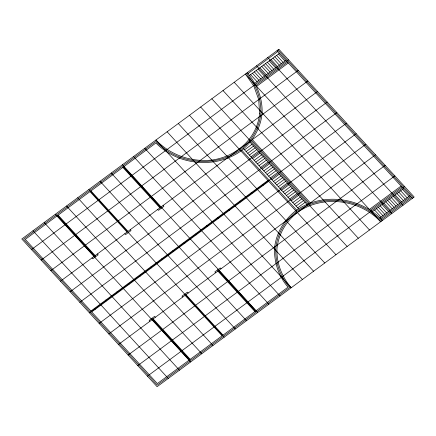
<?xml version="1.0" encoding="UTF-8"?>
<svg xmlns="http://www.w3.org/2000/svg" width="436" height="436" viewBox="0 0 436 436"><rect width="100%" height="100%" fill="white"/><g stroke="black" fill="none" stroke-linecap="round" stroke-linejoin="round"><path stroke-width="0.65" d="M247.91 73.635L277.846 51.546M249.278 75.575L279.454 53.306M254.738 83.331L285.896 60.342M31.463 249.545L288.567 59.846M256.09 85.282L287.509 62.097M256.51 86.448L288.316 62.98M41.126 260.096L298.229 70.398M50.794 270.647L307.892 80.949M60.457 281.198L317.561 91.5M244.52 149.81L251.975 144.311M246.133 151.565L253.583 146.071M247.741 153.325L255.196 147.826M249.354 155.085L256.804 149.586M250.962 156.84L258.417 151.341M70.12 291.749L327.223 102.046M252.575 158.6L260.025 153.101M254.183 160.361L261.638 154.862M255.796 162.116L263.246 156.617M257.404 163.876L264.859 158.377M259.017 165.636L266.467 160.137M260.63 167.391L268.08 161.892M79.783 302.301L336.886 112.597M262.238 169.152L269.688 163.653M263.851 170.912L271.301 165.413M265.459 172.667L272.914 167.168M267.072 174.427L274.522 168.928M268.68 176.188L276.135 170.689M270.293 177.943L277.743 172.443M90.911 311.037L267.9 180.444M89.451 312.852L346.549 123.148M91.713 311.914L268.707 181.327M271.901 179.703L279.356 174.204M273.514 181.458L280.964 175.964M275.121 183.218L282.577 177.719M276.735 184.978L284.185 179.479M278.348 186.733L285.798 181.24M279.956 188.494L287.406 182.995M99.114 323.403L356.217 133.699M281.569 190.254L289.019 184.755M283.177 192.009L290.632 186.51M284.79 193.769L292.24 188.27M286.398 195.53L293.853 190.031M288.011 197.285L295.461 191.786M289.618 199.045L297.074 193.546M108.777 333.954L365.88 144.251M291.232 200.805L298.682 195.306M292.839 202.56L300.295 197.061M294.453 204.321L301.903 198.821M296.06 206.081L303.516 200.582M297.674 207.836L305.124 202.337M118.439 344.5L375.543 154.802M128.108 355.051L385.206 165.353M137.771 365.602L394.874 175.904M369.259 209.536L401.06 186.068M370.447 210.13L401.867 186.951M147.433 376.154L404.537 186.455M372.322 211.7L403.48 188.706M379.745 218.005L409.922 195.742M380.672 218.796L410.728 196.62M381.598 219.586L411.53 197.503M382.53 220.376C360.539 196.936 322.128 191.922 295.684 210.779C284.005 219.902 276.19 233.162 274.544 247.953C274.01 262.221 278.626 276.337 288.011 287.166L157.352 383.571L25.272 239.38L155.935 142.975C177.681 165.353 215.406 169.195 240.923 150.992C252.597 141.864 260.417 128.609 262.063 113.812C262.799 98.645 257.115 84.061 247.228 72.665M381.598 221.063C360.049 198.091 322.406 193.175 296.491 211.656C285.046 220.6 277.383 233.592 275.77 248.089C275.154 262.505 280.179 276.566 289.624 287.449L157.227 385.141L23.539 239.19L155.935 141.498C177.289 163.947 214.741 168.252 240.116 150.109C251.561 141.166 259.224 128.173 260.832 113.682C261.556 98.814 255.981 84.524 246.296 73.352M277.972 49.982L413.268 197.693M277.04 50.669L412.336 198.38M278.522 53.993L284.964 61.029M402.548 189.393L408.99 196.429M276.658 55.367L283.1 62.403M400.684 190.772L407.126 197.802M274.794 56.745L281.242 63.776M398.82 192.145L405.262 199.176M272.936 58.119L279.378 65.155M396.956 193.519L403.398 200.555M271.072 59.492L277.514 66.528M395.092 194.892L401.54 201.928M267.726 57.541L403.022 205.252M269.208 60.866L275.65 67.902M393.234 196.271L399.676 203.301M267.344 62.244L273.786 69.275M391.37 197.644L397.812 204.675M265.48 63.618L271.922 70.648M389.506 199.018L395.948 206.054M263.617 64.991L270.064 72.027M387.642 200.391L394.084 207.427M261.758 66.365L268.2 73.401M385.778 201.764L392.22 208.8M259.894 67.743L266.336 74.774M383.914 203.143L390.356 210.174M256.542 65.792L391.844 213.498M258.03 69.117L264.472 76.147M382.05 204.517L388.498 211.553M256.166 70.49L262.608 77.526M380.192 205.89L386.634 212.926M254.302 71.864L260.744 78.9M378.328 207.264L384.77 214.299M252.439 73.237L258.88 80.273M376.464 208.642L382.906 215.673M250.575 74.616L257.022 81.646M374.6 210.016L381.042 217.046M234.187 82.284L369.488 229.995M223.009 90.535L358.31 238.241M252.237 139.487L310.448 203.04M251.637 140.539L309.184 203.361M211.831 98.781L347.132 246.493M250.002 142.158L307.097 204.489M243.397 148.583L298.796 209.062M241.746 150.186L296.72 210.207M200.653 107.027L335.954 254.738M262.309 184.57L263.115 185.447M189.475 115.278L324.771 262.99M251.131 192.816L251.937 193.698M178.297 123.524L313.593 271.236M239.953 201.067L240.759 201.944M167.119 131.776L302.415 279.481M228.775 209.313L229.581 210.19M217.597 217.559L218.403 218.441M144.763 148.267L280.059 295.979M206.419 225.81L207.225 226.687M133.585 156.519L268.881 304.224M195.241 234.056L196.047 234.933M163.064 205.492L163.871 206.37L158.47 210.354L157.663 209.476M221.052 268.794L220.245 267.917L214.839 271.901L215.646 272.778M122.407 164.764L257.703 312.476M123.78 166.694L160.83 207.138M218.812 270.445L255.861 310.89M123.317 167.037L161.167 208.364M217.542 269.906L255.392 311.233M122.854 167.38L159.898 207.825M217.88 271.132L254.929 311.577M184.063 242.302L184.869 243.184M111.229 173.01L246.525 320.722M172.885 250.553L173.692 251.43M100.046 181.262L235.347 328.973M161.707 258.799L162.514 259.676M130.228 229.718L131.034 230.595L125.628 234.584L124.827 233.707M188.216 293.025L187.409 292.142L182.003 296.131L182.809 297.009M90.944 190.924L127.993 231.369M185.976 294.671L223.025 335.115M88.868 189.507L224.169 337.219M90.012 191.611L127.061 232.056M185.044 295.357L222.093 335.802M150.529 267.05L151.33 267.927M77.69 197.759L212.991 345.465M139.351 275.296L140.152 276.173M66.512 206.005L201.814 353.716M128.173 283.542L128.974 284.425M97.392 253.948L98.198 254.826L92.792 258.81L91.991 257.932M155.38 317.25L154.573 316.373L149.167 320.356L149.973 321.234M58.108 215.15L95.157 255.594M153.14 318.901L190.189 359.346M57.645 215.493L95.495 256.82M151.87 318.362L189.72 359.689M57.176 215.836L94.225 256.281M152.208 319.588L189.257 360.032M55.334 214.25L190.636 361.962M116.99 291.793L117.796 292.67M44.156 222.502L179.458 370.208M105.812 300.039L106.618 300.916M32.978 230.748L168.274 378.459M94.634 308.285L95.44 309.168M259.605 113.545C257.136 138.703 236.083 156.737 211.776 160.072C191.262 162.296 170.247 154.971 155.941 140.021L291.237 287.733C281.749 276.789 276.293 262.788 277.002 248.226C278.577 234.023 286.087 221.297 297.298 212.539C322.542 194.456 359.7 199.252 380.666 221.75L245.364 74.038L253.85 86.083L258.706 99.561L259.605 113.545M278.904 49.295L21.8 238.993L157.096 386.705L414.2 197.007L278.904 49.295"/></g></svg>
